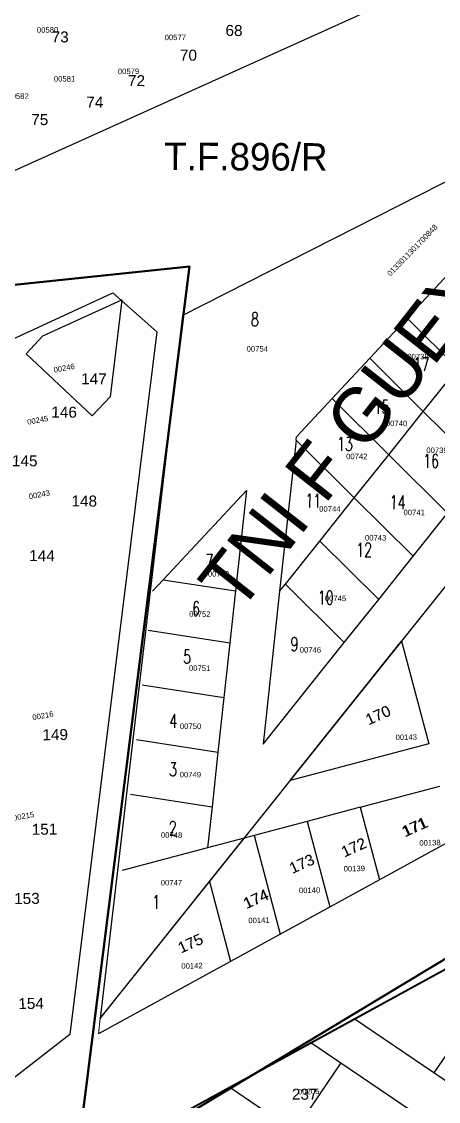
# Model space of a CAD drawing. Header units: metres. Extents: x 0 to 1324930, y 0 to 1631912.
# Drawn here: x 253340.3 to 253416.2, y 1629919.7 to 1630116.4 of the extents above; entities that cross this region are included whole.
import ezdxf
from ezdxf.enums import TextEntityAlignment as Align

# ---------------------------------------------------------------- set-up
doc = ezdxf.new("R2010")
doc.units = ezdxf.units.M
doc.header["$MEASUREMENT"] = 0
doc.layers.add('CABA', color=7, linetype='Continuous', lineweight=0)
doc.layers.add('Numero_TF', color=7, linetype='Continuous', lineweight=0)
for name, color, linetype in [('limites_parcelles', 7, 'Continuous'), ('limites_sections', 7, 'Continuous'), ('limites_tf', 7, 'Continuous'), ('numero_lot', 7, 'Continuous'), ('numero_parcelle', 7, 'Continuous')]:
    doc.layers.add(name, color=color, linetype=linetype)
doc.styles.add('Style-Arial', font='arial.ttf')
doc.styles.add('Style-FANCY', font='times.ttf')
doc.styles.add('Style-ITALICS', font='ITALICS.shx')
doc.styles.add('Style-STANDARD', font='STANDARD.shx')
doc.styles.add('Styledgn000', font='dgn000.shx')

msp = doc.modelspace()

# ---------------------------------------------------------------- linework, layer by layer
at = {"layer": 'CABA', "color": 80, "linetype": 'Continuous', "lineweight": 13}
msp.add_line((253354.31391, 1629932.0664), (253354.5839, 1629934.83545), dxfattribs=at)
at = {"layer": 'limites_parcelles'}
for p, q in [((253410.47464, 1630062.36529), (253421.25236, 1630073.92255)), ((253344.148, 1630059.11523), (253358.57326, 1630065.69082)), ((253358.57326, 1630065.69082), (253356.43665, 1630048.05395)), ((253403.65101, 1630055.04812), (253410.47464, 1630062.36529)), ((253410.47464, 1630062.36529), (253419.68797, 1630053.22053)), ((253341.11681, 1630055.89059), (253344.148, 1630059.11523)), ((253353.16369, 1630044.5711), (253341.11681, 1630055.89059)), ((253396.82739, 1630047.73095), (253403.65101, 1630055.04812)), ((253403.65101, 1630055.04812), (253413.41123, 1630045.36054)), ((253413.41123, 1630045.36054), (253419.68797, 1630053.22053)), ((253356.43665, 1630048.05395), (253353.16369, 1630044.5711)), ((253390.32101, 1630040.75397), (253396.82739, 1630047.73095)), ((253396.82739, 1630047.73095), (253407.13448, 1630037.50056)), ((253407.13448, 1630037.50056), (253413.41123, 1630045.36054)), ((253413.41123, 1630045.36054), (253424.11983, 1630034.73163)), ((253390.25681, 1630040.16261), (253387.26706, 1630012.6218)), ((253390.25681, 1630040.16261), (253390.32101, 1630040.75397)), ((253390.25681, 1630040.16261), (253400.85773, 1630029.64057)), ((253400.85773, 1630029.64057), (253407.13448, 1630037.50056)), ((253407.13448, 1630037.50056), (253417.84308, 1630026.87165)), ((253366.05707, 1630014.73506), (253381.21359, 1630030.98782)), ((253381.21359, 1630030.98782), (253379.22799, 1630012.69705)), ((253394.58099, 1630021.78059), (253400.85773, 1630029.64057)), ((253400.85773, 1630029.64057), (253411.56634, 1630019.01166)), ((253411.56634, 1630019.01166), (253417.84308, 1630026.87165)), ((253388.30424, 1630013.92061), (253394.58099, 1630021.78059)), ((253394.58099, 1630021.78059), (253405.28959, 1630011.15168)), ((253405.28959, 1630011.15168), (253411.56634, 1630019.01166)), ((253364.13543, 1630012.67442), (253366.05707, 1630014.73506)), ((253366.05707, 1630014.73506), (253379.22799, 1630012.69705)), ((253379.22799, 1630012.69705), (253378.20164, 1630003.24252)), ((253387.26706, 1630012.6218), (253384.24694, 1629984.80126)), ((253387.26706, 1630012.6218), (253388.30424, 1630013.92061)), ((253388.30424, 1630013.92061), (253399.01285, 1630003.2917)), ((253399.01285, 1630003.2917), (253405.28959, 1630011.15168)), ((253363.36234, 1630005.5387), (253378.20164, 1630003.24252)), ((253378.20164, 1630003.24252), (253377.12126, 1629993.2904)), ((253384.24694, 1629984.80126), (253399.01285, 1630003.2917)), ((253389.20878, 1629978.19524), (253409.44857, 1630003.54047)), ((253409.44857, 1630003.54047), (253414.39177, 1629984.86401)), ((253362.28197, 1629995.58657), (253377.12126, 1629993.2904)), ((253377.12126, 1629993.2904), (253376.04089, 1629983.33827)), ((253361.20159, 1629985.63444), (253376.04089, 1629983.33827)), ((253376.04089, 1629983.33827), (253374.96052, 1629973.38621)), ((253414.39177, 1629984.86401), (253389.20878, 1629978.19524)), ((253401.94035, 1629973.29133), (253416.4417, 1629977.13163)), ((253360.12122, 1629975.68231), (253374.96052, 1629973.38621)), ((253374.96052, 1629973.38621), (253374.15133, 1629965.93214)), ((253401.94035, 1629973.29133), (253392.2733, 1629970.73127)), ((253401.94035, 1629973.29133), (253405.43139, 1629960.10318)), ((253392.2733, 1629970.73127), (253382.60625, 1629968.17121)), ((253392.2733, 1629970.73127), (253396.39845, 1629955.14873)), ((253380.8289, 1629967.70052), (253374.15133, 1629965.93214)), ((253374.4881, 1629959.76025), (253380.8289, 1629967.70052)), ((253382.60625, 1629968.17121), (253380.8289, 1629967.70052)), ((253382.60625, 1629968.17121), (253387.36552, 1629950.19428)), ((253374.15133, 1629965.93214), (253358.61616, 1629961.81806)), ((253374.15133, 1629965.93214), (253374.15133, 1629965.9321)), ((253354.5839, 1629934.83545), (253374.4881, 1629959.76025)), ((253374.4881, 1629959.76025), (253378.33159, 1629945.23984)), ((253423.74013, 1629937.33514), (253415.31407, 1629924.92362)), ((253415.31407, 1629924.92362), (253400.82392, 1629934.75863)), ((253392.94832, 1629930.44702), (253398.41299, 1629926.7373)), ((253398.41299, 1629926.7373), (253389.98777, 1629914.32678)), ((253398.41299, 1629926.7373), (253410.82357, 1629918.31233)), ((253427.7251, 1629916.49979), (253415.31407, 1629924.92362)), ((253378.17998, 1629922.34224), (253389.98777, 1629914.32678))]:
    msp.add_line(p, q, dxfattribs=at)
at = {"layer": 'limites_sections', "color": 112, "linetype": 'Continuous', "lineweight": 40, "flags": 128}
for points in [[(253571.04708, 1630723.59957), (253600.1863, 1630706.54853), (253621.81723, 1630711.99444), (253628.04112, 1630687.55487), (253678.20867, 1630517.21846), (253711.26263, 1630399.4259), (253749.05441, 1630241.18811), (253786.71903, 1630083.07753), (253667.01916, 1630061.04847), (253520.67758, 1630008.00346), (253349.87463, 1629905.00727), (253370.89489, 1630071.74561), (253278.66491, 1630062.12861), (253271.08256, 1630189.80614), (253238.7921, 1630544.17911), (253486.32208, 1630710.42565), (253532.90498, 1630728.2652), (253571.04708, 1630723.59957)], [(253271.08256, 1630189.80614), (253278.66491, 1630062.12861), (253370.89489, 1630071.74561), (253349.87463, 1629905.00727), (253292.36857, 1629875.25951), (253264.42056, 1629860.90563), (253283.21815, 1629825.84344), (253276.08156, 1629797.15961), (253264.68264, 1629775.42816), (253237.80426, 1629775.92513), (253235.59543, 1629794.86585), (253170.14815, 1629824.10855), (253140.06562, 1629837.2331), (253052.3, 1629847.28), (252785.96832, 1629991.31478), (252450.61003, 1630145.3448), (252531.29723, 1630284.32627), (252789.44045, 1630429.78295), (252981.38964, 1630375.00641), (253177.31661, 1630501.61916), (253238.7921, 1630544.17911), (253271.08256, 1630189.80614)]]:
    msp.add_lwpolyline(points, close=True, dxfattribs=at)
msp.add_lwpolyline([(253349.87463, 1629905.00727), (253520.67758, 1630008.00346), (253667.01916, 1630061.04847), (253786.49652, 1630083.30014), (253799.36956, 1630038.16252), (253856.42032, 1629838.7166)], dxfattribs=at)
at = {"layer": 'limites_tf', "color": 5, "linetype": 'Continuous', "lineweight": 30}
for p, q in [((253545.18221, 1630152.10605), (253369.56658, 1630062.84434)), ((253354.57524, 1629934.78637), (253486.04631, 1630099.45411)), ((253369.56658, 1630062.84434), (253354.63545, 1629934.84615)), ((253463.9716, 1629992.21119), (253354.31391, 1629932.0664))]:
    msp.add_line(p, q, dxfattribs=at)
at = {"layer": 'limites_tf', "color": 5, "linetype": 'Continuous', "lineweight": 40}
msp.add_line((253360.91471, 1629912.87247), (253478.84883, 1629977.55743), dxfattribs=at)
at = {"layer": 'limites_tf', "color": 5, "linetype": 'Continuous', "lineweight": 30, "elevation": 0, "flags": 128}
msp.add_lwpolyline([(253548.01654, 1630236.3256), (253564.53235, 1630191.09961), (253272.33992, 1630059.13179), (253275.88763, 1630063.65478), (253281.71757, 1630158.44061), (253316.43682, 1630191.87588), (253332.17143, 1630206.5114), (253337.58072, 1630195.94399), (253395.31035, 1630207.02816), (253414.97495, 1630206.41155), (253417.55458, 1630207.3145), (253487.82397, 1630231.63767), (253546.97612, 1630239.14669), (253548.01654, 1630236.3256)], close=True, dxfattribs=at)
at = {"layer": 'limites_tf', "color": 5, "linetype": 'Continuous', "lineweight": 30, "flags": 128}
for points in [[(253279.70055, 1629891.81331), (253221.40517, 1629858.89505), (253219.69786, 1629860.83999), (253270.61023, 1629916.05365), (253209.83025, 1629971.03682), (253248.55522, 1630016.88203), (253356.89581, 1630066.9584)], [(253356.89581, 1630066.9584), (253364.93622, 1630059.87069), (253349.06124, 1629931.9204), (253338.15139, 1629923.42454), (253279.70055, 1629891.81331)]]:
    msp.add_lwpolyline(points, dxfattribs=at)

# ---------------------------------------------------------------- texts
at = {"layer": 'CABA', "color": 140, "linetype": 'Continuous', "lineweight": 40, "insert": (253401.92281, 1630044.46695), "char_height": 10.000291, "attachment_point": 5, "rotation": 51.8197708, "line_spacing_factor": 0.6, "style": 'Style-FANCY'}
msp.add_mtext('\\FFANCY;TNI F GUEYE', dxfattribs=at)
at = {"layer": 'numero_lot', "color": 7, "linetype": 'Continuous', "lineweight": 0, "style": 'Style-STANDARD', "width": 0.73835}
for s, p in [('8', (253382.77548, 1630062.14998)), ('17', (253413.05732, 1630053.93022)), ('15', (253405.82042, 1630046.17131)), ('13', (253399.15264, 1630039.44162)), ('16', (253414.83118, 1630036.37181)), ('11', (253393.38047, 1630029.10932)), ('14', (253408.72578, 1630028.81102)), ('12', (253402.63669, 1630020.17844)), ('7', (253374.49722, 1630018.14967)), ('10', (253395.64876, 1630011.47329)), ('6', (253372.06302, 1630009.52406)), ('9', (253389.96411, 1630003.00101)), ('5', (253370.42998, 1630000.71159)), ('4', (253367.89842, 1629989.02533)), ('3', (253367.86643, 1629980.20344)), ('2', (253367.82761, 1629969.49898)), ('1', (253364.81057, 1629956.06284))]:
    msp.add_text(s, height=2.49879, rotation=359.79223, dxfattribs=at).set_placement(p, align=Align.MIDDLE_CENTER)
at = {"layer": 'numero_lot', "color": 7, "linetype": 'Continuous', "lineweight": 0, "char_height": 2, "attachment_point": 1}
for s, insert, rotation, line_spacing_factor, style in [('\\fArial|b0|i0|c00|p39;68', (253377.4238, 1630115.75536, 0), 359.4084107, 0.6, 'Styledgn000'), ('\\fArial|b0|i0|c00|p39;73', (253345.79578, 1630114.58682, 0), 359.4084107, 0.6, 'Styledgn000'), ('\\fArial|b0|i0|c00|p39;70', (253369.13375, 1630111.26921, 0), 359.4084107, 0.6, 'Styledgn000'), ('\\fArial|b0|i0|c00|p39;72', (253359.67723, 1630106.63194, 0), 359.4084107, 0.6, 'Styledgn000'), ('\\fArial|b0|i0|c00|p39;74', (253352.10147, 1630102.70227, 0), 359.4084107, 0.6, 'Styledgn000'), ('\\fArial|b0|i0|c00|p39;75', (253342.07632, 1630099.54353, 0), 359.4084107, 0.6, 'Styledgn000'), ('\\fArial|b0|i0|c00|p39;147', (253351.1448, 1630052.32081), 359.5719965, 0.6, 'Styledgn000'), ('\\fArial|b0|i0|c00|p39;146', (253345.72622, 1630046.27202), 359.5719965, 0.6, 'Styledgn000'), ('\\fArial|b0|i0|c00|p39;145', (253338.56661, 1630037.41283), 359.5719965, 0.6, 'Styledgn000'), ('\\fArial|b0|i0|c00|p39;148', (253349.39016, 1630030.08827), 359.5719965, 0.6, 'Styledgn000'), ('\\fArial|b0|i0|c00|p39;144', (253341.70217, 1630020.12678), 359.5719965, 0.6, 'Styledgn000'), ('\\fArial|b0|i0|c00|p39;170', (253402.63082, 1629990.0292), 24.2717549, 0.72, 'Style-FANCY'), ('\\fArial|b0|i0|c00|p39;170', (253402.65524, 1629990.04021), 24.2717549, 0.72, 'Style-FANCY'), ('\\fArial|b0|i0|c00|p39;149', (253344.07769, 1629987.50562), 0.6567388, 0.6, 'Styledgn000'), ('\\fArial|b0|i0|c00|p39;171', (253409.23276, 1629969.63989), 24.2717549, 0.72, 'Style-FANCY'), ('\\fArial|b0|i0|c00|p39;171', (253409.37927, 1629969.70595), 24.2717549, 0.72, 'Style-FANCY'), ('\\fArial|b0|i0|c00|p39;151', (253342.13582, 1629970.27897), 0.6567388, 0.6, 'Styledgn000'), ('\\fArial|b0|i0|c00|p39;172', (253398.20094, 1629965.95503), 24.2717549, 0.72, 'Style-FANCY'), ('\\fArial|b0|i0|c00|p39;172', (253398.22536, 1629965.96604), 24.2717549, 0.72, 'Style-FANCY'), ('\\fArial|b0|i0|c00|p39;173', (253388.74809, 1629962.96411), 24.2717549, 0.72, 'Style-FANCY'), ('\\fArial|b0|i0|c00|p39;173', (253388.77251, 1629962.97512), 24.2717549, 0.72, 'Style-FANCY'), ('\\fArial|b0|i0|c00|p39;153', (253338.93865, 1629957.66505), 0.6567388, 0.6, 'Styledgn000'), ('\\fArial|b0|i0|c00|p39;174', (253380.37678, 1629956.54706), 24.2717549, 0.72, 'Style-FANCY'), ('\\fArial|b0|i0|c00|p39;174', (253380.43986, 1629956.5755), 24.2717549, 0.72, 'Style-FANCY'), ('\\fArial|b0|i0|c00|p39;175', (253368.4907, 1629948.4791), 24.2717549, 0.72, 'Style-FANCY'), ('\\fArial|b0|i0|c00|p39;175', (253368.51512, 1629948.49011), 24.2717549, 0.72, 'Style-FANCY'), ('\\fArial|b0|i0|c00|p39;154', (253339.69935, 1629938.55463), 0.6567388, 0.6, 'Styledgn000'), ('\\fArial|b0|i0|c00|p39;237', (253389.50106, 1629922.0614), 359.7932763, 0.6, 'Style-ITALICS')]:
    msp.add_mtext(s, dxfattribs=dict(at, insert=insert, rotation=rotation, line_spacing_factor=line_spacing_factor, style=style))
at = {"layer": 'numero_parcelle', "color": 5, "linetype": 'Continuous', "lineweight": 0, "style": 'Style-Arial'}
for s, rotation, p in [('00580', 0.37413, (253343.09935, 1630115.33468, 0.00002)), ('00577', 0.37413, (253366.34117, 1630113.97539, 0.00002)), ('00579', 0.37413, (253357.82646, 1630107.79158, 0.00002)), ('00581', 0.37413, (253346.18458, 1630106.42948, 0.00002)), ('00582', 0.37413, (253337.72645, 1630103.28344, 0.00002)), ('00246', 10.48413, (253346.05124, 1630053.409)), ('00245', 10.48413, (253341.24882, 1630043.93175)), ('00243', 10.48413, (253341.53179, 1630030.36894)), ('00216', 10.48413, (253342.19207, 1629990.12453)), ('00215', 10.48413, (253338.6639, 1629971.81117))]:
    msp.add_text(s, height=1, rotation=rotation, dxfattribs=at).set_placement(p, align=Align.TOP_LEFT)
at = {"layer": 'numero_parcelle', "color": 5, "lineweight": 0, "style": 'Style-Arial'}
for s, rotation, p in [('0133011301700848', 45.79223, (253406.72194, 1630070.62381)), ('00754', 359.79223, (253381.25676, 1630057.27322)), ('00738', 359.79223, (253410.5024, 1630055.86598)), ('00740', 359.79223, (253406.60015, 1630043.70771)), ('00739', 359.79223, (253413.96323, 1630038.81204)), ('00742', 359.79223, (253399.36524, 1630037.68971)), ('00744', 359.79223, (253394.46596, 1630028.13743)), ('00741', 359.79223, (253409.81241, 1630027.49414)), ('00743', 359.79223, (253402.79967, 1630022.87467)), ('00753', 359.79223, (253374.20966, 1630016.31129)), ('00745', 359.79223, (253395.49724, 1630011.84783)), ('00752', 359.79223, (253370.80717, 1630008.9782)), ('00746', 359.79223, (253390.93406, 1630002.46223)), ('00751', 359.79223, (253370.77148, 1629999.13546)), ('00750', 359.79223, (253369.11859, 1629988.56404)), ('00143', 1.13223, (253408.3583, 1629986.52502, 0.00127)), ('00749', 359.79223, (253369.08662, 1629979.74964)), ('00748', 359.79223, (253365.67082, 1629968.74389)), ('00138', 1.13223, (253412.67228, 1629967.30724, 0.00127)), ('00139', 1.13223, (253398.90047, 1629962.6015, 0.00127)), ('00747', 359.79223, (253365.63939, 1629960.0764)), ('00140', 1.13223, (253390.7661, 1629958.65742, 0.00127)), ('00141', 1.13223, (253381.56302, 1629953.18185, 0.00127)), ('00142', 1.13223, (253369.36745, 1629944.90169, 0.00127)), ('00205', 1.13223, (253390.59755, 1629922.007))]:
    msp.add_text(s, height=1, rotation=rotation, dxfattribs=at).set_placement(p, align=Align.TOP_LEFT)
at = {"layer": 'numero_tf', "color": 4, "linetype": 'Continuous', "lineweight": 0, "insert": (253381.13214, 1630091.73289), "char_height": 4.999998, "attachment_point": 5, "rotation": 359.7932763, "line_spacing_factor": 0.806439, "style": 'Style-FANCY'}
msp.add_mtext('\\FFANCY;T.F.896/R', dxfattribs=at)

doc.saveas('drawing.dxf')
